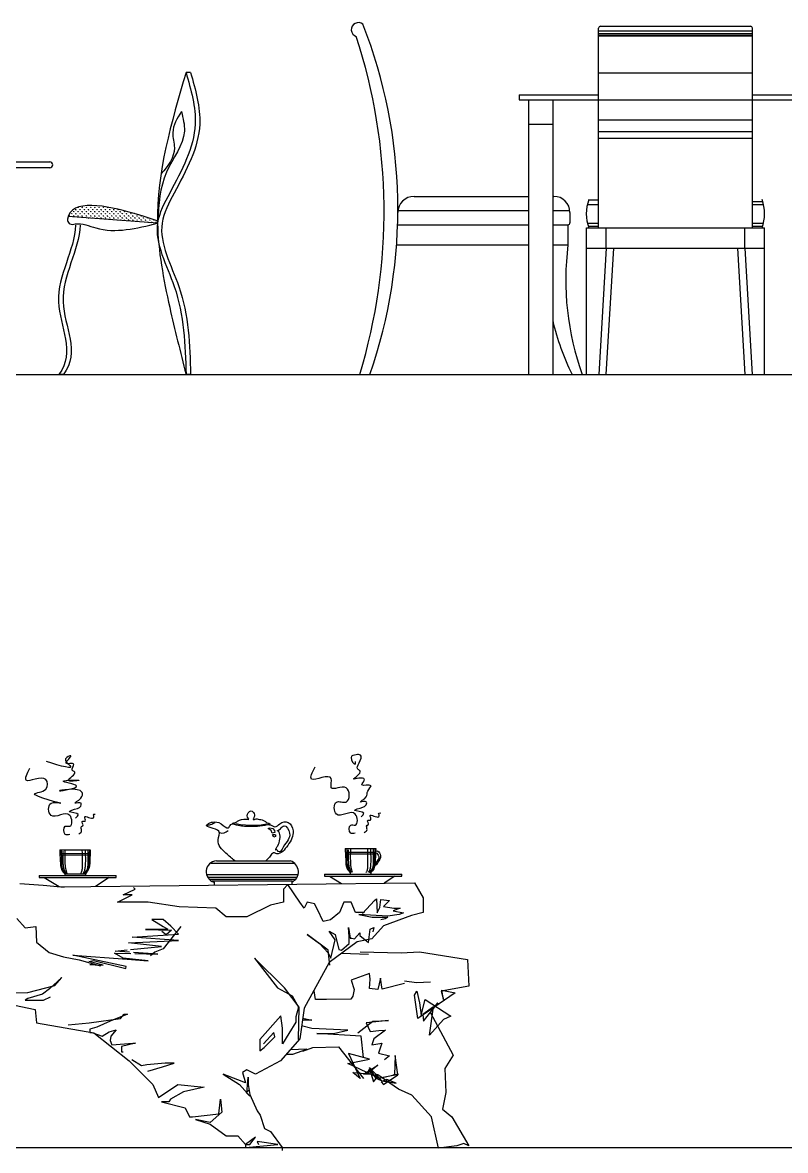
# Model space of a CAD drawing. Header units: inches. Extents: x 10 to 52.5, y 12.2 to 37.
# Drawn here: x 44.766 to 46.811, y 19.043 to 22.068 of the extents above; entities that cross this region are included whole.
import ezdxf

# ---------------------------------------------------------------- set-up
doc = ezdxf.new("R2010")
doc.units = ezdxf.units.IN
doc.header["$MEASUREMENT"] = 0
for name, color, linetype in [('02', 2, 'Continuous'), ('1', 1, 'Continuous'), ('8', 8, 'Continuous')]:
    doc.layers.add(name, color=color, linetype=linetype)

msp = doc.modelspace()

# ---------------------------------------------------------------- hatches: boundary and pattern name
at = {"layer": '8'}
h = msp.add_hatch(dxfattribs=at)
h.set_pattern_fill('GRASS', color=256, scale=0.008, style=0)
h.set_pattern_definition([(90, (11.963921, -5.8133296), (0.00565685425, 0.00565685425), [0.0015, -0.0098137085]), (135, (11.963921, -5.8133296), (0.0056568542, 0.0056568542), [0.0015, -0.0065]), (45, (11.963921, -5.8133296), (0.0056568542, -0.0056568542), [0.0015, -0.0065])])
edge = h.paths.add_edge_path()
edge.add_spline(control_points=[(44.8886, 21.5473), (44.9025, 21.5956), (45.039, 21.5664), (45.1079, 21.5427), (45.128, 21.5357)], knot_values=[1.159865, 1.159865, 1.159865, 1.159865, 168.767779, 238.384339, 238.384339, 238.384339, 238.384339], degree=3, periodic=0)
edge.add_spline(control_points=[(45.128, 21.5357), (45.128, 21.5339), (45.1281, 21.5318), (45.1281, 21.5298), (45.1281, 21.5296)], knot_values=[405.396238, 405.396238, 405.396238, 405.396238, 411.082004, 411.551754, 411.551754, 411.551754, 411.551754], degree=3, periodic=0)
edge.add_spline(control_points=[(45.129, 21.5354), (45.1287, 21.5336), (45.1283, 21.5317), (45.1281, 21.5298), (45.128, 21.5297)], knot_values=[418.913932, 418.913932, 418.913932, 418.913932, 424.550897, 425.040525, 425.040525, 425.040525, 425.040525], degree=3, periodic=0)
edge.add_line((45.128, 21.5297), (44.8886, 21.5473))

# ---------------------------------------------------------------- linework, layer by layer
at = {"layer": '02'}
for p, q in [((46.3099, 21.5169), (46.3099, 22.0528)), ((46.3149, 22.0577), (46.7175, 22.0577)), ((46.7224, 21.5169), (46.7224, 22.0528)), ((46.3099, 22.0454), (46.7224, 22.0454)), ((46.3099, 22.0384), (46.7224, 22.0384)), ((46.3099, 22.0341), (46.7224, 22.0341)), ((46.3099, 22.032), (46.7224, 22.032)), ((45.2167, 21.934), (45.2045, 21.934)), ((46.3099, 21.9334), (46.7224, 21.9334)), ((46.0975, 21.8739), (46.3099, 21.8739)), ((46.0975, 21.8739), (46.0975, 21.8608)), ((46.7224, 21.8739), (46.9253, 21.8739)), ((46.0975, 21.8608), (47.5374, 21.8608)), ((46.1223, 21.8608), (46.1223, 21.1244)), ((46.1875, 21.8608), (46.1875, 21.1244)), ((46.1223, 21.7957), (46.1875, 21.7957)), ((46.3099, 21.8072), (46.7224, 21.8072)), ((46.3099, 21.7759), (46.7224, 21.7759)), ((46.3099, 21.7579), (46.7224, 21.7579)), ((44.3726, 21.6941), (44.8394, 21.6941)), ((44.8394, 21.6784), (44.3726, 21.6784)), ((45.8156, 21.6017), (46.1223, 21.6017)), ((46.1875, 21.6017), (46.1901, 21.6017)), ((46.2802, 21.5803), (46.3099, 21.5803)), ((46.2839, 21.5928), (46.3099, 21.5928)), ((46.7224, 21.5883), (46.75, 21.5883)), ((46.7224, 21.5803), (46.7521, 21.5803)), ((45.1281, 21.5296), (44.8886, 21.5473)), ((45.7725, 21.5637), (46.1223, 21.5637)), ((46.1875, 21.5637), (46.2332, 21.5637)), ((46.2335, 21.5583), (46.2335, 21.5311)), ((45.7714, 21.5257), (46.1223, 21.5257)), ((46.1875, 21.5257), (46.2281, 21.5257)), ((46.2281, 21.5257), (46.2281, 21.4714)), ((46.2774, 21.5169), (46.755, 21.5169)), ((46.2774, 21.1244), (46.2774, 21.5169)), ((46.2801, 21.53), (46.3099, 21.53)), ((46.2822, 21.522), (46.3099, 21.522)), ((46.3302, 21.4626), (46.3302, 21.5169)), ((46.7022, 21.4626), (46.7022, 21.5169)), ((46.7224, 21.53), (46.7523, 21.53)), ((46.7224, 21.522), (46.7502, 21.522)), ((46.755, 21.1244), (46.755, 21.5169)), ((45.7686, 21.4714), (46.1223, 21.4714)), ((46.1875, 21.4714), (46.2281, 21.4714)), ((46.2774, 21.4626), (46.755, 21.4626)), ((46.3302, 21.4626), (46.3104, 21.1244)), ((46.3498, 21.4626), (46.33, 21.1244)), ((46.6826, 21.4626), (46.7024, 21.1244)), ((46.7022, 21.4626), (46.722, 21.1244)), ((44.8761, 21.1244), (44.8637, 21.1244)), ((45.2167, 21.1244), (45.2045, 21.1244)), ((45.3377, 19.9202), (45.3502, 19.9174)), ((45.3502, 19.9174), (45.3781, 19.9152)), ((45.3781, 19.9152), (45.4057, 19.9167)), ((45.4057, 19.9167), (45.42, 19.9193)), ((45.4243, 19.9062), (45.4298, 19.9087)), ((45.4326, 19.901), (45.4243, 19.9062)), ((45.4288, 19.9087), (45.4368, 19.9062)), ((45.4368, 19.9062), (45.4417, 19.901)), ((45.4354, 19.8941), (45.4326, 19.901)), ((45.4427, 19.8954), (45.4354, 19.8941)), ((45.4365, 19.8902), (45.4413, 19.8909)), ((45.4399, 19.8833), (45.4365, 19.8892)), ((45.4445, 19.8854), (45.4399, 19.8833)), ((45.4413, 19.8909), (45.4445, 19.8899)), ((45.4417, 19.901), (45.4427, 19.8954)), ((45.4445, 19.8899), (45.4445, 19.8854)), ((44.8658, 19.8497), (44.9479, 19.8497)), ((45.6308, 19.853), (45.7128, 19.853)), ((45.6313, 19.8434), (45.7124, 19.8432)), ((44.8664, 19.8401), (44.9474, 19.8399)), ((44.8666, 19.8357), (44.9472, 19.8357)), ((45.271, 19.8133), (45.493, 19.8133)), ((45.2857, 19.8195), (45.4843, 19.8195)), ((45.6316, 19.839), (45.7122, 19.839)), ((44.8799, 19.7847), (44.8799, 19.7805)), ((44.8799, 19.7847), (44.9346, 19.7847)), ((44.9346, 19.785), (44.9346, 19.7805)), ((45.2604, 19.7834), (45.5041, 19.7834)), ((45.5756, 19.7838), (45.5756, 19.7787)), ((45.5756, 19.7838), (45.7825, 19.7838)), ((45.6448, 19.788), (45.6448, 19.7838)), ((45.6995, 19.7883), (45.6995, 19.7838)), ((45.7825, 19.7787), (45.7825, 19.7838)), ((44.7588, 19.7591), (44.8219, 19.7546)), ((44.8106, 19.7805), (45.0176, 19.7805)), ((44.8106, 19.7805), (44.8106, 19.7753)), ((44.8106, 19.7753), (45.0176, 19.7753)), ((44.8219, 19.7546), (44.8693, 19.7501)), ((44.8242, 19.7753), (44.8641, 19.7506)), ((44.8707, 19.7501), (45.8166, 19.7613)), ((44.9988, 19.7753), (44.9614, 19.7512)), ((45.0176, 19.7753), (45.0176, 19.7805)), ((45.2633, 19.7757), (45.5007, 19.7757)), ((45.2686, 19.7704), (45.4968, 19.7704)), ((45.2748, 19.7665), (45.4896, 19.7665)), ((45.2797, 19.7625), (45.2797, 19.755)), ((45.4777, 19.756), (45.4658, 19.7442)), ((45.5092, 19.7087), (45.4777, 19.756)), ((45.4877, 19.7625), (45.4877, 19.7574)), ((45.5756, 19.7787), (45.7825, 19.7787)), ((45.5892, 19.7787), (45.6208, 19.759)), ((45.7638, 19.7787), (45.7354, 19.7604)), ((45.8166, 19.7613), (45.8402, 19.7205)), ((44.8693, 19.7501), (44.8783, 19.7501)), ((45.0205, 19.7087), (45.06, 19.7284)), ((45.0363, 19.7284), (45.0678, 19.7442)), ((45.06, 19.7284), (45.0363, 19.7284)), ((45.0678, 19.7442), (45.0639, 19.7481)), ((45.4658, 19.7442), (45.4658, 19.7087)), ((45.8402, 19.7205), (45.8402, 19.6812)), ((45.1033, 19.7087), (45.0205, 19.7087)), ((45.1861, 19.6969), (45.1033, 19.7087)), ((45.2846, 19.693), (45.1861, 19.6969)), ((45.3122, 19.6693), (45.2846, 19.693)), ((45.4304, 19.7009), (45.3673, 19.6693)), ((45.4658, 19.7087), (45.4304, 19.7009)), ((45.521, 19.693), (45.5092, 19.7087)), ((45.5289, 19.7087), (45.521, 19.693)), ((45.5486, 19.7048), (45.5289, 19.7087)), ((45.5565, 19.689), (45.5486, 19.7048)), ((45.6274, 19.7087), (45.6156, 19.6812)), ((45.6471, 19.7087), (45.6274, 19.7087)), ((45.6589, 19.6812), (45.6471, 19.7087)), ((45.6771, 19.6784), (45.71, 19.7136)), ((45.71, 19.7136), (45.7147, 19.7183)), ((45.7147, 19.7183), (45.717, 19.6808)), ((45.717, 19.6808), (45.7241, 19.6948)), ((45.7241, 19.6948), (45.7264, 19.716)), ((45.7264, 19.716), (45.7499, 19.7136)), ((45.7499, 19.7136), (45.7335, 19.6972)), ((45.7335, 19.6972), (45.7616, 19.6925)), ((45.7781, 19.6925), (45.7593, 19.6854)), ((45.7616, 19.6925), (45.7781, 19.6925)), ((44.7508, 19.6652), (44.7733, 19.6404)), ((45.1429, 19.6629), (45.1126, 19.6629)), ((45.1126, 19.6629), (45.1436, 19.6435)), ((45.1638, 19.6443), (45.1429, 19.6629)), ((45.3673, 19.6693), (45.3122, 19.6693)), ((45.5722, 19.6575), (45.5565, 19.689)), ((45.5919, 19.6615), (45.5722, 19.6575)), ((45.6156, 19.6812), (45.5919, 19.6615)), ((45.6826, 19.6812), (45.6589, 19.6812)), ((45.7452, 19.6714), (45.6677, 19.6761)), ((45.6677, 19.6761), (45.7029, 19.669)), ((45.7029, 19.669), (45.7452, 19.669)), ((45.7382, 19.6643), (45.7264, 19.662)), ((45.8087, 19.6733), (45.7338, 19.6457)), ((45.7452, 19.669), (45.7382, 19.6643)), ((45.7757, 19.6761), (45.7452, 19.6714)), ((45.7593, 19.6854), (45.7875, 19.6808)), ((45.7875, 19.6808), (45.7757, 19.6761)), ((45.8402, 19.6812), (45.8087, 19.6733)), ((44.7733, 19.6404), (44.8019, 19.6435)), ((44.8019, 19.6435), (44.8035, 19.6017)), ((45.156, 19.6365), (45.0956, 19.6358)), ((45.0956, 19.6358), (45.1653, 19.6342)), ((45.1514, 19.6218), (45.1398, 19.6303)), ((45.1901, 19.6435), (45.1429, 19.5839)), ((45.1436, 19.6435), (45.156, 19.6365)), ((45.1653, 19.6342), (45.1514, 19.6218)), ((45.1839, 19.6234), (45.1638, 19.6443)), ((45.6043, 19.608), (45.5879, 19.6315)), ((45.5879, 19.6315), (45.6043, 19.6221)), ((45.6419, 19.6174), (45.6395, 19.6409)), ((45.6395, 19.6409), (45.6442, 19.6127)), ((45.6935, 19.601), (45.6982, 19.6362)), ((45.6982, 19.6362), (45.7076, 19.6409)), ((45.7338, 19.6457), (45.7023, 19.6103)), ((45.7076, 19.6409), (45.7053, 19.6291)), ((44.8035, 19.6017), (44.8376, 19.5738)), ((45.0507, 19.6001), (45.1839, 19.6063)), ((45.139, 19.5901), (45.0507, 19.6001)), ((45.0599, 19.6148), (45.1839, 19.6234)), ((45.1839, 19.6063), (45.0599, 19.6148)), ((45.5855, 19.5799), (45.5292, 19.6221)), ((45.5292, 19.6221), (45.5621, 19.5986)), ((45.6629, 19.6024), (45.588, 19.5473)), ((45.5926, 19.5587), (45.6043, 19.608)), ((45.6043, 19.6221), (45.6137, 19.5822)), ((45.6419, 19.5986), (45.6419, 19.6174)), ((45.6442, 19.6127), (45.6489, 19.6127)), ((45.6489, 19.6127), (45.656, 19.6104)), ((45.656, 19.6104), (45.6701, 19.6268)), ((45.7023, 19.6103), (45.6629, 19.6024)), ((45.6701, 19.6268), (45.6701, 19.6197)), ((45.6701, 19.6197), (45.6935, 19.601)), ((44.8376, 19.5738), (44.8763, 19.5622)), ((45.0359, 19.5591), (45.0127, 19.5723)), ((45.0127, 19.5723), (45.0566, 19.5714)), ((45.0142, 19.5777), (45.0465, 19.5809)), ((45.0526, 19.5751), (45.0142, 19.5777)), ((45.0558, 19.5818), (45.139, 19.5901)), ((45.1289, 19.5699), (45.0637, 19.5743)), ((45.067, 19.5712), (45.1289, 19.5699)), ((45.1212, 19.5746), (45.1088, 19.5653)), ((45.1429, 19.5839), (45.1212, 19.5746)), ((45.5621, 19.5986), (45.5855, 19.5728)), ((45.5902, 19.54), (45.5855, 19.5799)), ((45.5855, 19.5728), (45.5926, 19.5587)), ((45.6137, 19.5822), (45.6208, 19.5799)), ((45.6208, 19.5799), (45.6419, 19.5986)), ((45.6938, 19.5687), (45.6213, 19.5718)), ((45.6715, 19.5754), (45.7808, 19.5732)), ((45.7808, 19.5732), (45.83, 19.5754)), ((45.83, 19.5754), (45.959, 19.5554)), ((44.8763, 19.5622), (44.9181, 19.5545)), ((45.0437, 19.5366), (44.9011, 19.5668)), ((44.9011, 19.5668), (45.0468, 19.556)), ((44.9181, 19.5545), (44.9755, 19.5382)), ((44.9437, 19.5498), (44.9561, 19.5529)), ((44.9825, 19.5397), (44.9437, 19.5498)), ((44.9755, 19.5382), (44.9468, 19.5421)), ((44.9468, 19.5421), (44.9825, 19.5397)), ((44.9561, 19.5529), (45.0429, 19.5312)), ((45.1033, 19.5514), (45.0359, 19.5591)), ((45.0468, 19.556), (45.1033, 19.5514)), ((45.4681, 19.479), (45.3883, 19.5587)), ((45.3883, 19.5587), (45.4493, 19.479)), ((45.588, 19.5473), (45.521, 19.4252)), ((45.959, 19.5554), (45.9622, 19.484)), ((45.0429, 19.5312), (45.0437, 19.5366)), ((45.6963, 19.5173), (45.6474, 19.4995)), ((45.6978, 19.5025), (45.6963, 19.5173)), ((44.7801, 19.4672), (44.8529, 19.486)), ((44.8717, 19.5071), (44.8389, 19.4766)), ((44.8529, 19.486), (44.8717, 19.5071)), ((45.4493, 19.479), (45.4893, 19.4579)), ((45.508, 19.4273), (45.4681, 19.479)), ((45.6474, 19.4995), (45.6548, 19.4744)), ((45.6963, 19.4773), (45.6978, 19.5025)), ((45.726, 19.5055), (45.7186, 19.4744)), ((45.7304, 19.4758), (45.726, 19.5055)), ((45.7897, 19.4907), (45.7304, 19.4758)), ((45.7897, 19.4981), (45.8224, 19.4936)), ((45.8224, 19.4936), (45.8594, 19.4951)), ((45.9622, 19.484), (45.888, 19.4706)), ((44.7027, 19.4649), (44.7801, 19.4672)), ((44.7801, 19.4508), (44.7731, 19.4461)), ((44.8201, 19.4625), (44.7801, 19.4508)), ((44.8389, 19.4766), (44.8201, 19.4625)), ((44.8224, 19.4461), (44.8412, 19.4555)), ((45.4893, 19.4579), (45.5057, 19.4273)), ((45.5481, 19.4714), (45.5464, 19.4715)), ((45.5511, 19.4477), (45.5481, 19.4714)), ((45.6459, 19.4492), (45.5807, 19.4477)), ((45.6519, 19.4566), (45.6459, 19.4492)), ((45.6548, 19.4744), (45.6519, 19.4566)), ((45.7186, 19.4744), (45.6963, 19.4773)), ((45.8166, 19.4594), (45.8233, 19.4706)), ((45.8255, 19.397), (45.8166, 19.4594)), ((45.8233, 19.4706), (45.83, 19.4393)), ((45.926, 19.4661), (45.8255, 19.397)), ((45.8344, 19.4059), (45.8456, 19.4483)), ((45.8456, 19.4483), (45.9139, 19.4036)), ((45.888, 19.4706), (45.8947, 19.4483)), ((45.8947, 19.4483), (45.8902, 19.4728)), ((45.8902, 19.4728), (45.926, 19.4661)), ((44.7447, 19.4331), (44.7999, 19.4213)), ((44.7731, 19.4461), (44.8224, 19.4461)), ((44.7999, 19.4213), (44.8038, 19.3858)), ((45.5057, 19.4273), (45.4987, 19.4015)), ((45.5057, 19.3405), (45.508, 19.4273)), ((45.521, 19.4252), (45.5092, 19.3425)), ((45.5807, 19.4477), (45.5511, 19.4477)), ((45.83, 19.4393), (45.8344, 19.4059)), ((45.8679, 19.4282), (45.8389, 19.4081)), ((45.8411, 19.3903), (45.8791, 19.4393)), ((45.8568, 19.3523), (45.8679, 19.4282)), ((45.8791, 19.4393), (45.859, 19.4136)), ((44.9445, 19.3851), (45.029, 19.3968)), ((45.0009, 19.3898), (44.9656, 19.3734)), ((45.0478, 19.4086), (45.0009, 19.3898)), ((45.029, 19.3968), (45.0384, 19.4086)), ((45.0384, 19.4086), (45.0478, 19.4086)), ((45.4587, 19.4039), (45.4024, 19.3405)), ((45.4634, 19.371), (45.4587, 19.4039)), ((45.4987, 19.4015), (45.4987, 19.3875)), ((45.542, 19.3925), (45.5163, 19.3925)), ((45.5172, 19.3984), (45.542, 19.3925)), ((45.6652, 19.3588), (45.7052, 19.3899)), ((45.7467, 19.3914), (45.6875, 19.3855)), ((45.7052, 19.3899), (45.7467, 19.3914)), ((45.8389, 19.4081), (45.8411, 19.3903)), ((45.8946, 19.3947), (45.8568, 19.3523)), ((45.859, 19.4136), (45.9203, 19.2988)), ((45.9139, 19.4036), (45.8946, 19.3947)), ((44.8038, 19.3858), (44.9575, 19.3583)), ((44.8882, 19.3804), (44.9445, 19.3851)), ((44.9656, 19.3734), (44.9469, 19.3687)), ((44.9469, 19.3687), (44.9469, 19.3593)), ((44.9469, 19.3593), (44.9516, 19.3593)), ((44.9516, 19.3593), (44.9797, 19.3499)), ((44.9575, 19.3583), (45.0521, 19.2834)), ((44.9797, 19.3499), (44.9985, 19.3617)), ((44.9985, 19.3617), (45.0173, 19.3663)), ((45.0173, 19.3663), (45.0032, 19.3499)), ((45.44, 19.3593), (45.4118, 19.3288)), ((45.4423, 19.3476), (45.44, 19.3593)), ((45.4634, 19.3288), (45.4634, 19.371)), ((45.4987, 19.3875), (45.4799, 19.357)), ((45.542, 19.3702), (45.5141, 19.3771)), ((45.638, 19.3657), (45.542, 19.3702)), ((45.6, 19.3568), (45.638, 19.3657)), ((45.6875, 19.3855), (45.6978, 19.3618)), ((45.6978, 19.3618), (45.7215, 19.3647)), ((45.7393, 19.3662), (45.7082, 19.3425)), ((45.7215, 19.3647), (45.7393, 19.3662)), ((45.0032, 19.3499), (45.0009, 19.3382)), ((45.0009, 19.3382), (45.0056, 19.3265)), ((45.0056, 19.3265), (45.0619, 19.3311)), ((45.069, 19.3311), (45.0314, 19.3218)), ((45.0619, 19.3311), (45.069, 19.3311)), ((45.4024, 19.3405), (45.4024, 19.31)), ((45.4141, 19.3194), (45.4423, 19.3476)), ((45.5092, 19.3425), (45.458, 19.2834)), ((45.4799, 19.357), (45.4634, 19.3288)), ((45.5554, 19.3568), (45.6, 19.3568)), ((45.6737, 19.3501), (45.5554, 19.3568)), ((45.6804, 19.2921), (45.6737, 19.3501)), ((45.7082, 19.3425), (45.7023, 19.3262)), ((45.7023, 19.3262), (45.729, 19.3307)), ((45.729, 19.3307), (45.7201, 19.304)), ((45.0314, 19.3218), (45.0314, 19.3077)), ((45.0314, 19.3077), (45.0361, 19.3077)), ((45.4024, 19.31), (45.4141, 19.3194)), ((45.4732, 19.301), (45.4906, 19.301)), ((45.5286, 19.3144), (45.4838, 19.3132)), ((45.4906, 19.301), (45.5286, 19.3144)), ((45.5174, 19.3099), (45.5442, 19.3189)), ((45.5442, 19.3189), (45.6134, 19.3211)), ((45.6134, 19.3211), (45.6804, 19.2363)), ((45.696, 19.2876), (45.6402, 19.3033)), ((45.6402, 19.3033), (45.6715, 19.2363)), ((45.7201, 19.304), (45.7497, 19.2966)), ((45.7652, 19.2978), (45.763, 19.2463)), ((45.7723, 19.2463), (45.7652, 19.2978)), ((45.9203, 19.2988), (45.8978, 19.2631)), ((45.0521, 19.2834), (45.1151, 19.2204)), ((45.0854, 19.2701), (45.0596, 19.2866)), ((45.0995, 19.2725), (45.0854, 19.2701)), ((45.1488, 19.2772), (45.0995, 19.2725)), ((45.1018, 19.2561), (45.1417, 19.2678)), ((45.1417, 19.2678), (45.1723, 19.2772)), ((45.1723, 19.2772), (45.1488, 19.2772)), ((45.458, 19.2834), (45.391, 19.248)), ((45.638, 19.2765), (45.696, 19.2876)), ((45.7228, 19.2363), (45.638, 19.2765)), ((45.6804, 19.2475), (45.7183, 19.272)), ((45.7183, 19.272), (45.6893, 19.2475)), ((45.7497, 19.2966), (45.7364, 19.2862)), ((45.3437, 19.2323), (45.3043, 19.248)), ((45.3043, 19.248), (45.3476, 19.2204)), ((45.3673, 19.2598), (45.3555, 19.2519)), ((45.3555, 19.2519), (45.3634, 19.2244)), ((45.391, 19.248), (45.3673, 19.2598)), ((45.3673, 19.1968), (45.3713, 19.2401)), ((45.3713, 19.2401), (45.3713, 19.2204)), ((45.6715, 19.2363), (45.6514, 19.2519)), ((45.6514, 19.2519), (45.7072, 19.2475)), ((45.7072, 19.2475), (45.6804, 19.2475)), ((45.6893, 19.2475), (45.696, 19.2624)), ((45.7139, 19.2363), (45.696, 19.2656)), ((45.696, 19.2656), (45.7295, 19.2302)), ((45.696, 19.2624), (45.7072, 19.227)), ((45.7072, 19.227), (45.7139, 19.2363)), ((45.7183, 19.2463), (45.7116, 19.2475)), ((45.7116, 19.2475), (45.7161, 19.2363)), ((45.7139, 19.2363), (45.7742, 19.2475)), ((45.7295, 19.2302), (45.7139, 19.2363)), ((45.7161, 19.2363), (45.7295, 19.2302)), ((45.7742, 19.2077), (45.7183, 19.2463)), ((45.7742, 19.2475), (45.7228, 19.2363)), ((45.734, 19.2205), (45.7723, 19.2463)), ((45.763, 19.2463), (45.7608, 19.2463)), ((45.8978, 19.2631), (45.901, 19.1984)), ((45.1151, 19.2204), (45.1309, 19.185)), ((45.1309, 19.185), (45.1821, 19.2204)), ((45.1821, 19.2204), (45.253, 19.2126)), ((45.253, 19.2126), (45.1979, 19.2008)), ((45.3634, 19.2244), (45.3437, 19.2323)), ((45.3476, 19.2204), (45.3752, 19.1889)), ((45.3713, 19.2204), (45.3752, 19.1929)), ((45.7429, 19.2334), (45.7273, 19.227)), ((45.7273, 19.227), (45.734, 19.2205)), ((45.7295, 19.2302), (45.7675, 19.2238)), ((45.7675, 19.2238), (45.7429, 19.2334)), ((45.8099, 19.1916), (45.7742, 19.2077)), ((45.1624, 19.1811), (45.1585, 19.1732)), ((45.1979, 19.2008), (45.1624, 19.1811)), ((45.2924, 19.1417), (45.2964, 19.1811)), ((45.2964, 19.1811), (45.3003, 19.1456)), ((45.3662, 19.1992), (45.3734, 19.2054)), ((45.3752, 19.1889), (45.3673, 19.1968)), ((45.3752, 19.1929), (45.3949, 19.1496)), ((45.8624, 19.1337), (45.8099, 19.1916)), ((45.901, 19.1984), (45.8914, 19.1538)), ((45.1585, 19.1732), (45.1388, 19.1732)), ((45.1388, 19.1732), (45.2018, 19.1574)), ((45.2018, 19.1574), (45.2136, 19.1338)), ((45.3003, 19.1456), (45.2688, 19.1181)), ((45.3949, 19.1496), (45.4028, 19.1377)), ((45.8914, 19.1538), (45.9171, 19.1337)), ((45.2136, 19.1338), (45.2215, 19.1338)), ((45.2215, 19.1338), (45.2924, 19.1417)), ((45.2688, 19.1181), (45.2294, 19.1259)), ((45.2294, 19.1259), (45.2688, 19.1141)), ((45.4028, 19.1377), (45.4146, 19.1023)), ((45.8813, 19.0489), (45.8624, 19.1337)), ((45.9171, 19.1337), (45.9622, 19.0556)), ((45.2688, 19.1141), (45.3122, 19.0826)), ((45.4146, 19.1023), (45.4304, 19.0944)), ((45.4304, 19.0944), (45.4619, 19.0511)), ((45.3122, 19.0826), (45.3437, 19.0826)), ((45.3437, 19.0826), (45.3634, 19.059)), ((45.391, 19.0787), (45.3634, 19.059)), ((45.3634, 19.059), (45.3752, 19.059)), ((45.3634, 19.059), (45.3634, 19.0511)), ((45.3634, 19.0511), (45.4501, 19.059)), ((45.3752, 19.059), (45.391, 19.0787)), ((45.4501, 19.059), (45.3949, 19.0669)), ((45.3949, 19.0669), (45.3988, 19.059)), ((45.93, 19.0556), (45.8813, 19.0489)), ((45.9493, 19.0623), (45.93, 19.0556)), ((45.9622, 19.0556), (45.9493, 19.0623)), ((45.4619, 19.0511), (45.4619, 19.0432))]:
    msp.add_line(p, q, dxfattribs=at)
for centre, radius, start, end in [((45.6663, 22.0488), 0.019, 50.1088, 252.5998), ((44.418, 21.5685), 1.3542, 340.8539, 21.4345), ((46.3149, 22.0528), 0.00493, 90, 180), ((46.7175, 22.0528), 0.00493, 0, 90), ((44.2292, 21.5625), 1.5061, 343.0882, 18.1105), ((44.8394, 21.6863), 0.00787, 270, 90), ((45.8156, 21.5583), 0.0434, 90, 180), ((46.1901, 21.5583), 0.0434, 0, 90), ((46.3914, 21.5549), 0.1141, 160.5448, 199.4552), ((46.6409, 21.5549), 0.1141, 340.5448, 19.4552), ((46.2281, 21.5311), 0.00543, 270, 0), ((46.9744, 21.3775), 0.7522, 172.8286, 199.667), ((46.8181, 21.4134), 0.6472, 193.0154, 206.5221), ((45.302, 19.9141), 0.0197, 245.1755, 320.7939), ((45.2875, 19.7905), 0.0291, 93.5768, 254.3973), ((45.475, 19.7904), 0.0306, 294.4534, 72.2943)]:
    msp.add_arc(centre, radius, start, end, dxfattribs=at)
for points in [[(45.2045, 21.934), (45.2289, 21.7954), (45.1607, 21.6107), (45.1281, 21.5301), (45.1729, 21.3602), (45.2045, 21.1244)], [(45.2045, 21.934), (45.1281, 21.5301), (45.1607, 21.3043), (45.2045, 21.1244)], [(45.2167, 21.934), (45.241, 21.7954), (45.1729, 21.6107), (45.1403, 21.5301), (45.1851, 21.3602), (45.2167, 21.1244)], [(45.192, 21.8289), (45.2, 21.7768), (45.1519, 21.6664), (45.129, 21.5354)], [(45.129, 21.5354), (45.0616, 21.5571), (44.8872, 21.5403), (44.8871, 21.537), (44.8933, 21.5277), (44.9072, 21.5277), (44.9628, 21.5169), (45.1281, 21.5296)], [(44.9084, 19.9345), (44.9158, 19.9442), (44.8914, 19.9516), (44.9133, 19.9605), (44.9206, 19.9645), (44.9231, 19.9743), (44.9068, 19.9743), (44.9223, 19.9881), (44.9263, 20.0035), (44.8656, 20.0076), (44.9109, 20.0206), (44.8752, 20.0337), (44.9174, 20.0352), (44.8889, 20.036), (44.906, 20.0579), (44.8995, 20.0628), (44.9036, 20.079), (44.883, 20.0815), (44.8954, 20.101), (44.8816, 20.0936), (44.893, 20.0758), (44.8308, 20.0859)], [(45.6734, 19.9378), (45.6807, 19.9476), (45.6563, 19.9549), (45.6783, 19.9638), (45.6856, 19.9679), (45.688, 19.9776), (45.6718, 19.9776), (45.6872, 19.9914), (45.6913, 20.0068), (45.7002, 20.0214), (45.6758, 20.0239), (45.6823, 20.0361), (45.6823, 20.0385), (45.6539, 20.0393), (45.671, 20.0612), (45.6645, 20.0661), (45.6685, 20.0823), (45.6718, 20.1035), (45.6604, 20.1043), (45.6466, 20.097), (45.658, 20.0791), (45.6588, 20.0864)], [(44.893, 19.8907), (44.8808, 19.8907), (44.8808, 19.9126), (44.893, 19.9126), (44.893, 19.9418), (44.8426, 19.9418), (44.8426, 19.9743), (44.8686, 19.9743), (44.7986, 19.9998), (44.8288, 20.0124), (44.8288, 20.0376), (44.776, 20.036), (44.7858, 20.0685)], [(45.658, 19.894), (45.6458, 19.894), (45.6458, 19.9159), (45.658, 19.9159), (45.658, 19.9451), (45.6076, 19.9451), (45.6076, 19.9776), (45.6336, 19.9776), (45.6336, 20.0158), (45.5938, 20.0158), (45.5938, 20.0409), (45.541, 20.0393), (45.5507, 20.0718)], [(44.9174, 19.8923), (44.9247, 19.9004), (44.9247, 19.9118), (44.9279, 19.9134), (44.9263, 19.9256), (44.9344, 19.9264), (44.9328, 19.9377), (44.9564, 19.9353), (44.9572, 19.9402), (44.9556, 19.9434), (44.9613, 19.9451)], [(45.3287, 19.9193), (45.3298, 19.9211), (45.335, 19.9222), (45.3426, 19.9261), (45.3675, 19.9313), (45.3724, 19.9316), (45.3716, 19.9329), (45.3709, 19.9486), (45.379, 19.9536), (45.3868, 19.9468), (45.385, 19.9324), (45.3847, 19.9311), (45.386, 19.9306), (45.3894, 19.9316), (45.401, 19.9311), (45.4154, 19.9266), (45.424, 19.9209), (45.4287, 19.9193), (45.429, 19.9177), (45.4277, 19.9164)], [(45.6823, 19.8956), (45.6896, 19.9037), (45.6896, 19.9151), (45.6929, 19.9167), (45.6913, 19.9289), (45.6994, 19.9297), (45.6978, 19.9411), (45.7213, 19.9386), (45.7222, 19.9435), (45.7205, 19.9467), (45.7262, 19.9484)], [(45.3349, 19.82), (45.3112, 19.8405), (45.2903, 19.8758), (45.292, 19.8991), (45.26, 19.9162), (45.2661, 19.9208), (45.2753, 19.9238), (45.2982, 19.9193), (45.3181, 19.9086), (45.3249, 19.917), (45.3444, 19.9152), (45.3609, 19.9132), (45.3887, 19.9125), (45.4166, 19.9158), (45.4285, 19.9166), (45.4428, 19.9111), (45.4558, 19.9195), (45.478, 19.9229), (45.4913, 19.9004), (45.4769, 19.8611), (45.4475, 19.8389), (45.4429, 19.8404), (45.4404, 19.8416), (45.432, 19.8348), (45.4175, 19.8193)], [(45.2599, 19.9154), (45.2702, 19.9173), (45.2821, 19.9227)], [(45.4484, 19.8999), (45.4572, 19.906), (45.4675, 19.9139), (45.482, 19.8943), (45.4647, 19.8565), (45.4516, 19.8448), (45.4446, 19.8513), (45.4445, 19.8493), (45.4468, 19.8547), (45.4502, 19.8604), (45.4558, 19.8784), (45.4554, 19.8938), (45.4507, 19.902)], [(44.8658, 19.8497), (44.8673, 19.8201), (44.8718, 19.795), (44.8799, 19.7847)], [(44.8697, 19.8497), (44.8704, 19.8272), (44.8727, 19.7996), (44.8792, 19.7883), (44.8811, 19.7858)], [(44.8739, 19.8459), (44.8746, 19.8117), (44.876, 19.8017), (44.8829, 19.7858)], [(44.8799, 19.847), (44.8799, 19.8158), (44.8813, 19.7996), (44.8848, 19.7858)], [(44.9255, 19.848), (44.9262, 19.8251), (44.9257, 19.7987), (44.9238, 19.7888), (44.9218, 19.7849)], [(44.9338, 19.8489), (44.9343, 19.8087), (44.9331, 19.798), (44.9301, 19.789), (44.9275, 19.7851)], [(44.941, 19.8484), (44.9412, 19.8177), (44.941, 19.8066), (44.9393, 19.7978), (44.9349, 19.7909), (44.9301, 19.7849)], [(44.9454, 19.8484), (44.9449, 19.8202), (44.9435, 19.8024), (44.9352, 19.7879), (44.9324, 19.7846)], [(45.6308, 19.853), (45.6323, 19.8234), (45.6367, 19.7983), (45.6448, 19.788)], [(45.6347, 19.853), (45.6354, 19.8305), (45.6377, 19.803), (45.6442, 19.7916), (45.646, 19.7891)], [(45.6388, 19.8492), (45.6395, 19.815), (45.6409, 19.805), (45.6479, 19.7891)], [(45.6449, 19.8503), (45.6449, 19.8191), (45.6462, 19.803), (45.6497, 19.7891)], [(45.6904, 19.8513), (45.6911, 19.8284), (45.6907, 19.802), (45.6888, 19.7921), (45.6867, 19.7882)], [(45.6987, 19.8522), (45.6992, 19.812), (45.6981, 19.8013), (45.695, 19.7923), (45.6925, 19.7884)], [(45.7059, 19.8517), (45.7061, 19.821), (45.7059, 19.8099), (45.7043, 19.8011), (45.6999, 19.7942), (45.695, 19.7882)], [(45.7103, 19.8517), (45.7098, 19.8235), (45.7085, 19.8057), (45.7001, 19.7912), (45.6974, 19.7879)]]:
    msp.add_spline(points, degree=3, dxfattribs=at)
for points, knots in [([(45.192, 21.8289), (45.1808, 21.8107), (45.162, 21.7802), (45.1817, 21.7176), (45.157, 21.6838), (45.1375, 21.662)], [0, 0, 0, 0, 60.926455, 101.704304, 181.599023, 181.599023, 181.599023, 181.599023]), ([(44.9079, 21.5241), (44.9062, 21.4573), (44.8174, 21.3287), (44.9093, 21.1836), (44.8637, 21.1244)], [15.208263, 15.208263, 15.208263, 15.208263, 230.018158, 428.078817, 428.078817, 428.078817, 428.078817]), ([(44.9203, 21.5241), (44.9186, 21.4573), (44.8298, 21.3287), (44.9217, 21.1836), (44.8761, 21.1244)], [15.208263, 15.208263, 15.208263, 15.208263, 230.018158, 428.078817, 428.078817, 428.078817, 428.078817]), ([(44.9479, 19.8497), (44.9474, 19.8401), (44.9466, 19.8222), (44.9464, 19.7981), (44.9376, 19.7883), (44.9346, 19.785)], [0.332808, 0.332808, 0.332808, 0.332808, 20.540168, 38.247277, 47.381046, 47.381046, 47.381046, 47.381046]), ([(45.7128, 19.853), (45.7124, 19.8434), (45.7115, 19.8255), (45.7114, 19.8014), (45.7025, 19.7916), (45.6995, 19.7883)], [0.332808, 0.332808, 0.332808, 0.332808, 20.540168, 38.247277, 47.381046, 47.381046, 47.381046, 47.381046]), ([(45.7125, 19.846), (45.7147, 19.8466), (45.7215, 19.8462), (45.7286, 19.8308), (45.7213, 19.8187), (45.7141, 19.8089), (45.7102, 19.8061)], [243.3804, 243.3804, 243.3804, 243.3804, 252.322073, 270.491888, 299.521733, 311.967304, 311.967304, 311.967304, 311.967304]), ([(45.7123, 19.8405), (45.7127, 19.8408), (45.7163, 19.8424), (45.7254, 19.8255), (45.7168, 19.8208), (45.7119, 19.8119), (45.7111, 19.8113)], [14.163643, 14.163643, 14.163643, 14.163643, 16.484612, 33.412211, 62.285179, 63.116277, 63.116277, 63.116277, 63.116277])]:
    msp.add_open_spline(points, degree=3, knots=knots, dxfattribs=at)
at = {"layer": '1'}
for p, q in [((32.3342, 21.1244), (52.1649, 21.1244)), ((32.3342, 19.0511), (52.1649, 19.0511))]:
    msp.add_line(p, q, dxfattribs=at)

doc.saveas('drawing.dxf')
